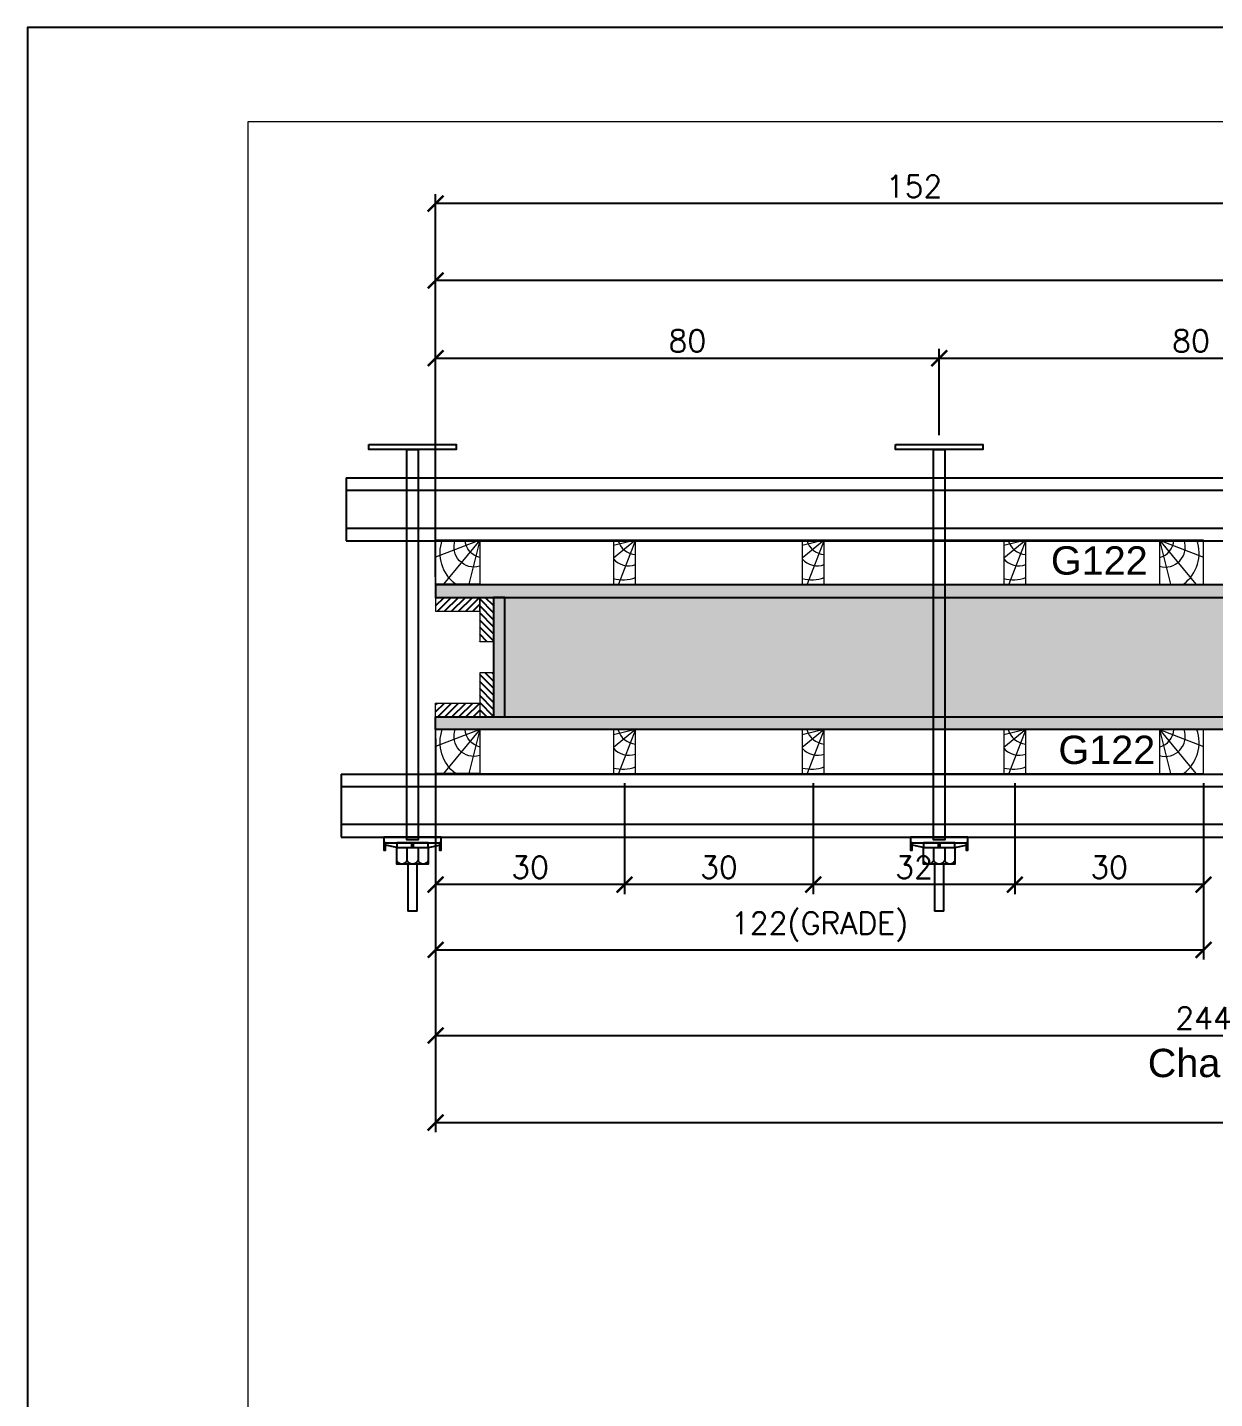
# Model space of a CAD drawing. Extents: x -23436 to 4767, y -3862 to 10024.
# Drawn here: x -20676.4 to -20299.2, y 4696.5 to 5132.3 of the extents above; entities that cross this region are included whole.
import ezdxf
from ezdxf.enums import TextEntityAlignment as Align

# ---------------------------------------------------------------- set-up
doc = ezdxf.new("R2010")
doc.units = 0
doc.header["$PDMODE"] = 2
doc.header["$PDSIZE"] = 10
doc.linetypes.add('CABLIN', pattern=[0.35, 0.25, -0.1])
doc.linetypes.add('HIDDEN', pattern=[9.525, 6.35, -3.175])
doc.layers.get('0').update_dxf_attribs({"lineweight": 13})
doc.layers.get('Defpoints').update_dxf_attribs({"lineweight": 13})
for name, color, linetype in [('Barra de Ancoragem', 20, 'Continuous'), ('CHAPA', 1, 'Continuous'), ('Concreto', 250, 'HIDDEN'), ('Cota', 4, 'Continuous'), ('Cota Seção (2x)', 4, 'Continuous'), ('Hachura', 252, 'CABLIN'), ('MB Logo', 254, 'Continuous'), ('Perfil Metálico', 224, 'Continuous'), ('TEXTO_GERAL', 7, 'Continuous')]:
    doc.layers.add(name, color=color, linetype=linetype)
for name, color, linetype, lineweight in [('cotas', 4, 'Continuous', 13), ('FOLHA MB', 7, 'Continuous', 13), ('Madeira', 100, 'Continuous', 13), ('sarrafo', 93, 'Continuous', 13)]:
    doc.layers.add(name, color=color, linetype=linetype, lineweight=lineweight)
doc.layers.add('Laje_Perimetro', color=7, linetype='Continuous', plot=False)
doc.styles.add('ROMANS', font='romans.shx')
doc.styles.add('SANSSERIF', font='sas_____.pfb')
doc.dimstyles.new('COTA SECAO', dxfattribs={"dimtxt": 7, "dimasz": 5, "dimexe": 3, "dimexo": 3, "dimgap": 2, "dimtad": 3, "dimdec": 1, "dimlfac": 0.5, "dimzin": 12, "dimdsep": 46, "dimtxsty": 'ROMANS', "dimblk": 'ARCHTICK', "dimcen": 0, "dimclrd": 4, "dimclre": 4, "dimclrt": 1, "dimadec": 1, "dimazin": 3, "dimtfac": 1, "dimtdec": 1, "dimtmove": 0, "dimatfit": 3, "dimldrblk": 'OBLIQUE', "dimfxl": 0, "dimtolj": 1, "dimtzin": 12, "dimarcsym": 0})
doc.dimstyles.new('SECÇÃO 2', dxfattribs={"dimtxt": 7, "dimasz": 6, "dimexe": 0.18, "dimexo": 2, "dimgap": -4, "dimtad": 3, "dimdec": 1, "dimlfac": 0.5, "dimzin": 12, "dimdsep": 46, "dimtxsty": 'ROMANS', "dimblk": 'ARCHTICK', "dimcen": 0.09, "dimse1": 1, "dimse2": 1, "dimsd1": 1, "dimsd2": 1, "dimclrd": 180, "dimclre": 5, "dimclrt": 1, "dimadec": 0, "dimazin": 3, "dimtfac": 1, "dimtdec": 1, "dimtofl": 0, "dimtmove": 0, "dimatfit": 3, "dimldrblk": 'ARCHTICK', "dimfxl": 0, "dimtolj": 1, "dimtzin": 0, "dimarcsym": 0})

# ---------------------------------------------------------------- blocks, each defined once
blk = doc.blocks.new('A$C169d8357')
at = {"layer": 'FOLHA MB', "color": 1}
for points in [[(0, 1199.94), (0, 149.94), (1485.02, 149.94), (1485.02, 1199.94)], [(70, 1169.94), (70, 179.94), (1455.02, 179.94), (1455.02, 1169.94)]]:
    blk.add_lwpolyline(points, close=True, dxfattribs=at)
blk = doc.blocks.new('ERTYERTYUYTURTYUTRYU')
at = {"layer": 'Barra de Ancoragem'}
for p, q in [((8963.33, 10873.8), (8963.33, 10855.54)), ((8964.88, 10869.68), (8964.1, 10873.21)), ((8985.14, 10863.2), (8985.14, 10866.14)), ((8964.88, 10859.66), (8964.1, 10856.13))]:
    blk.add_line(p, q, dxfattribs=at)
at = {"layer": 'Barra de Ancoragem', "flags": 128}
for points in [[(8961.54, 10855.54), (8961.54, 10873.8), (8963.33, 10873.8), (8963.33, 10855.54)], [(8963.33, 10873.8), (8965.7, 10873.8), (8965.7, 10873.21), (8963.33, 10873.21)], [(8963.33, 10869.68), (8964.88, 10869.68), (8964.88, 10859.66), (8963.33, 10859.66)], [(8963.33, 10856.13), (8965.7, 10856.13), (8965.7, 10855.54), (8963.33, 10855.54)]]:
    blk.add_lwpolyline(points, close=True, dxfattribs=at)
for points in [[(8964.88, 10859.66), (8970.14, 10859.66), (8970.14, 10869.68), (8964.88, 10869.68)], [(8964.88, 10864.37), (8963.33, 10864.37), (8963.33, 10864.96), (8964.88, 10864.96), (8964.88, 10864.37), (8964.88, 10864.96)], [(8985.14, 10863.2), (8970.14, 10863.2), (8970.14, 10866.14), (8985.14, 10866.14)]]:
    blk.add_lwpolyline(points, dxfattribs=at)
for points in [[(8964.88, 10866.44), (8968.96, 10866.44, 0.729796), (8968.96, 10869.68, 0.729796)], [(8964.88, 10862.9), (8968.96, 10862.9, 0.666667), (8968.96, 10866.44, 0.666667)]]:
    blk.add_lwpolyline(points, format="xyb", dxfattribs=at)
at = {"layer": 'Barra de Ancoragem'}
blk.add_arc((8968.44, 10861.28), 1.7, 287.7564, 72.2436, dxfattribs=at)
blk = doc.blocks.new('*D5281')
at = {"layer": 'Cota Seção (2x)', "color": 180, "lineweight": -2, "transparency": 16777216}
for p, q in [((-19930.59, 4949.73), (-19956.92, 4949.27)), ((-19956.92, 4949.27), (-19956.66, 4934.27)), ((-19930.33, 4934.73), (-19930.59, 4949.73)), ((-19956.66, 4934.27), (-19930.33, 4934.73))]:
    blk.add_line(p, q, dxfattribs=at)
at = {"layer": 'Defpoints', "color": 0, "transparency": 16777216}
for p in [(-20524.69, 4951.13), (-19776.67, 4951.13), (-20524.15, 4920.35)]:
    blk.add_point(p, dxfattribs=at)
at = {"layer": 'Cota Seção (2x)', "color": 1, "transparency": 16777216, "insert": (-19943.63, 4942), "char_height": 7, "attachment_point": 5, "rotation": 1.0015, "style": 'ROMANS'}
blk.add_mtext('\\A1;374', dxfattribs=at)
blk = doc.blocks.new('_ArchTick')
at = {"color": 0, "linetype": 'ByBlock', "const_width": 0.15}
blk.add_lwpolyline([(-0.5, -0.5), (0.5, 0.5)], dxfattribs=at)
blk = doc.blocks.new('*D5282')
at = {"layer": 'Cota', "color": 4, "lineweight": -2, "transparency": 16777216}
for p, q in [((-20546.69, 4958.13), (-20546.69, 5054.86)), ((-19754.67, 4958.13), (-19754.67, 5054.86)), ((-19754.67, 5051.86), (-20546.69, 5051.86))]:
    blk.add_line(p, q, dxfattribs=at)
at = {"layer": 'Defpoints', "color": 0, "transparency": 16777216}
for p in [(-20546.69, 5051.86), (-20546.69, 4955.13), (-19754.67, 4955.13)]:
    blk.add_point(p, dxfattribs=at)
at = {"layer": 'Cota', "color": 4, "lineweight": -2, "transparency": 16777216, "xscale": 5, "yscale": 5, "zscale": 5, "rotation": 180}
blk.add_blockref('_ArchTick', (-20546.69, 5051.86), dxfattribs=at)
at = {"layer": 'Cota', "color": 4, "lineweight": -2, "transparency": 16777216, "xscale": 5, "yscale": 5, "zscale": 5}
blk.add_blockref('_ArchTick', (-19754.67, 5051.86), dxfattribs=at)
at = {"layer": 'Cota', "color": 1, "transparency": 16777216, "insert": (-20150.68, 5057.36), "char_height": 7, "attachment_point": 5, "style": 'ROMANS'}
blk.add_mtext('\\A1;396', dxfattribs=at)
blk = doc.blocks.new('_OBLIQUE')
at = {"color": 0, "linetype": 'ByBlock', "lineweight": -2}
for p, q in [((0, 0), (-1, 0)), ((-0.5, -0.5), (0.5, 0.5))]:
    blk.add_line(p, q, dxfattribs=at)
blk = doc.blocks.new('PONTALETE')
at = {"layer": 'Madeira'}
for q in [(2.71, 7), (7, 5.76), (7, 1.74)]:
    blk.add_line((0, 0), q, dxfattribs=at)
blk.add_lwpolyline([(0, 0), (7, 0), (7, 7), (0, 7)], close=True, dxfattribs=at)
for centre, radius, start, end in [((2.04, 0.06), 6.23, 37.2818, 109.0913), ((1.09, 0.9), 3.19, 343.603, 109.9847), ((-0.21, -0.78), 3.09, 14.6322, 86.0383)]:
    blk.add_arc(centre, radius, start, end, dxfattribs=at)
blk = doc.blocks.new('MEIO PONTALETE')
at = {"layer": 'Madeira'}
for q in [(2.71, 7), (3.5, 2.88), (3.5, 0.87)]:
    blk.add_line((0, 0), q, dxfattribs=at)
blk.add_lwpolyline([(0, 0), (3.5, 0), (3.5, 7), (0, 7)], close=True, dxfattribs=at)
for centre, radius, start, end in [((2.04, 0.06), 6.23, 76.4499, 109.0913), ((1.09, 0.9), 3.19, 40.9063, 109.9847), ((-0.21, -0.78), 3.09, 14.6322, 86.0383)]:
    blk.add_arc(centre, radius, start, end, dxfattribs=at)
blk = doc.blocks.new('*D5283')
at = {"layer": 'cotas', "color": 4, "lineweight": -2, "transparency": 16777216}
for p, q in [((-20486.69, 4892.13), (-20486.69, 4856.83)), ((-20426.69, 4892.13), (-20426.69, 4856.83)), ((-20426.69, 4859.83), (-20486.69, 4859.83))]:
    blk.add_line(p, q, dxfattribs=at)
at = {"layer": 'Defpoints', "color": 0, "transparency": 16777216}
for p in [(-20486.69, 4895.13), (-20426.69, 4895.13), (-20486.69, 4859.83)]:
    blk.add_point(p, dxfattribs=at)
at = {"layer": 'cotas', "color": 4, "lineweight": -2, "transparency": 16777216, "xscale": 5, "yscale": 5, "zscale": 5, "rotation": 180}
blk.add_blockref('_ArchTick', (-20486.69, 4859.83), dxfattribs=at)
at = {"layer": 'cotas', "color": 4, "lineweight": -2, "transparency": 16777216, "xscale": 5, "yscale": 5, "zscale": 5}
blk.add_blockref('_ArchTick', (-20426.69, 4859.83), dxfattribs=at)
at = {"layer": 'cotas', "color": 1, "transparency": 16777216, "insert": (-20456.69, 4865.33), "char_height": 7, "attachment_point": 5, "style": 'ROMANS'}
blk.add_mtext('\\A1;30', dxfattribs=at)
blk = doc.blocks.new('*D5284')
at = {"layer": 'cotas', "color": 4, "lineweight": -2, "transparency": 16777216}
for p, q in [((-20546.69, 4892.13), (-20546.69, 4856.83)), ((-20486.69, 4892.13), (-20486.69, 4856.83)), ((-20486.69, 4859.83), (-20546.69, 4859.83))]:
    blk.add_line(p, q, dxfattribs=at)
at = {"layer": 'Defpoints', "color": 0, "transparency": 16777216}
for p in [(-20546.69, 4895.13), (-20486.69, 4895.13), (-20546.69, 4859.83)]:
    blk.add_point(p, dxfattribs=at)
at = {"layer": 'cotas', "color": 4, "lineweight": -2, "transparency": 16777216, "xscale": 5, "yscale": 5, "zscale": 5, "rotation": 180}
blk.add_blockref('_ArchTick', (-20546.69, 4859.83), dxfattribs=at)
at = {"layer": 'cotas', "color": 4, "lineweight": -2, "transparency": 16777216, "xscale": 5, "yscale": 5, "zscale": 5}
blk.add_blockref('_ArchTick', (-20486.69, 4859.83), dxfattribs=at)
at = {"layer": 'cotas', "color": 1, "transparency": 16777216, "insert": (-20516.69, 4865.33), "char_height": 7, "attachment_point": 5, "style": 'ROMANS'}
blk.add_mtext('\\A1;30', dxfattribs=at)
blk = doc.blocks.new('*D5285')
at = {"layer": 'cotas', "color": 4, "lineweight": -2, "transparency": 16777216}
for p, q in [((-20362.69, 4892.13), (-20362.69, 4856.83)), ((-20302.69, 4892.13), (-20302.69, 4856.83)), ((-20302.69, 4859.83), (-20362.69, 4859.83))]:
    blk.add_line(p, q, dxfattribs=at)
at = {"layer": 'Defpoints', "color": 0, "transparency": 16777216}
for p in [(-20362.69, 4895.13), (-20302.69, 4895.13), (-20362.69, 4859.83)]:
    blk.add_point(p, dxfattribs=at)
at = {"layer": 'cotas', "color": 4, "lineweight": -2, "transparency": 16777216, "xscale": 5, "yscale": 5, "zscale": 5, "rotation": 180}
blk.add_blockref('_ArchTick', (-20362.69, 4859.83), dxfattribs=at)
at = {"layer": 'cotas', "color": 4, "lineweight": -2, "transparency": 16777216, "xscale": 5, "yscale": 5, "zscale": 5}
blk.add_blockref('_ArchTick', (-20302.69, 4859.83), dxfattribs=at)
at = {"layer": 'cotas', "color": 1, "transparency": 16777216, "insert": (-20332.69, 4865.33), "char_height": 7, "attachment_point": 5, "style": 'ROMANS'}
blk.add_mtext('\\A1;30', dxfattribs=at)
blk = doc.blocks.new('*D5286')
at = {"layer": 'cotas', "color": 4, "lineweight": -2, "transparency": 16777216}
for p, q in [((-20426.69, 4892.13), (-20426.69, 4856.83)), ((-20362.69, 4892.13), (-20362.69, 4856.83)), ((-20362.69, 4859.83), (-20426.69, 4859.83))]:
    blk.add_line(p, q, dxfattribs=at)
at = {"layer": 'Defpoints', "color": 0, "transparency": 16777216}
for p in [(-20426.69, 4895.13), (-20362.69, 4895.13), (-20426.69, 4859.83)]:
    blk.add_point(p, dxfattribs=at)
at = {"layer": 'cotas', "color": 4, "lineweight": -2, "transparency": 16777216, "xscale": 5, "yscale": 5, "zscale": 5, "rotation": 180}
blk.add_blockref('_ArchTick', (-20426.69, 4859.83), dxfattribs=at)
at = {"layer": 'cotas', "color": 4, "lineweight": -2, "transparency": 16777216, "xscale": 5, "yscale": 5, "zscale": 5}
blk.add_blockref('_ArchTick', (-20362.69, 4859.83), dxfattribs=at)
at = {"layer": 'cotas', "color": 1, "transparency": 16777216, "insert": (-20394.69, 4865.33), "char_height": 7, "attachment_point": 5, "style": 'ROMANS'}
blk.add_mtext('\\A1;32', dxfattribs=at)
blk = doc.blocks.new('*D5287')
at = {"layer": 'cotas', "color": 4, "lineweight": -2, "transparency": 16777216}
for p, q in [((-20546.69, 4892.13), (-20546.69, 4836.09)), ((-20302.69, 4892.13), (-20302.69, 4836.09)), ((-20546.69, 4839.09), (-20302.69, 4839.09))]:
    blk.add_line(p, q, dxfattribs=at)
at = {"layer": 'Defpoints', "color": 0, "transparency": 16777216}
for p in [(-20546.69, 4895.13), (-20302.69, 4895.13), (-20302.69, 4839.09)]:
    blk.add_point(p, dxfattribs=at)
at = {"layer": 'cotas', "color": 4, "lineweight": -2, "transparency": 16777216, "xscale": 5, "yscale": 5, "zscale": 5, "rotation": 180}
blk.add_blockref('_ArchTick', (-20546.69, 4839.09), dxfattribs=at)
at = {"layer": 'cotas', "color": 4, "lineweight": -2, "transparency": 16777216, "xscale": 5, "yscale": 5, "zscale": 5}
blk.add_blockref('_ArchTick', (-20302.69, 4839.09), dxfattribs=at)
at = {"layer": 'cotas', "color": 1, "transparency": 16777216, "insert": (-20424.69, 4846.42), "char_height": 7, "attachment_point": 5, "style": 'ROMANS'}
blk.add_mtext('\\A1;122(GRADE)', dxfattribs=at)
blk = doc.blocks.new('*D5298')
at = {"layer": 'cotas', "color": 4, "lineweight": -2, "transparency": 16777216}
for p, q in [((-20546.69, 4906.13), (-20546.69, 4808.88)), ((-20058.69, 4906.13), (-20058.69, 4808.88)), ((-20546.69, 4811.88), (-20058.69, 4811.88))]:
    blk.add_line(p, q, dxfattribs=at)
at = {"layer": 'Defpoints', "color": 0, "transparency": 16777216}
for p in [(-20546.69, 4909.13), (-20058.69, 4909.13), (-20058.69, 4811.88)]:
    blk.add_point(p, dxfattribs=at)
at = {"layer": 'cotas', "color": 4, "lineweight": -2, "transparency": 16777216, "xscale": 5, "yscale": 5, "zscale": 5, "rotation": 180}
blk.add_blockref('_ArchTick', (-20546.69, 4811.88), dxfattribs=at)
at = {"layer": 'cotas', "color": 4, "lineweight": -2, "transparency": 16777216, "xscale": 5, "yscale": 5, "zscale": 5}
blk.add_blockref('_ArchTick', (-20058.69, 4811.88), dxfattribs=at)
at = {"layer": 'cotas', "color": 1, "transparency": 16777216, "insert": (-20302.69, 4817.38), "char_height": 7, "attachment_point": 5, "style": 'ROMANS'}
blk.add_mtext('\\A1;244', dxfattribs=at)
blk = doc.blocks.new('*D5308')
at = {"layer": 'Cota', "color": 4, "lineweight": -2, "transparency": 16777216}
for p, q in [((-20546.69, 4972.06), (-20546.69, 5030.13)), ((-20386.69, 5002.71), (-20386.69, 5030.13)), ((-20546.69, 5027.13), (-20386.69, 5027.13))]:
    blk.add_line(p, q, dxfattribs=at)
at = {"layer": 'Defpoints', "color": 0, "transparency": 16777216}
for p in [(-20386.69, 5027.13), (-20386.69, 4999.71), (-20546.69, 4969.06)]:
    blk.add_point(p, dxfattribs=at)
at = {"layer": 'Cota', "color": 4, "lineweight": -2, "transparency": 16777216, "xscale": 5, "yscale": 5, "zscale": 5, "rotation": 180}
blk.add_blockref('_ArchTick', (-20546.69, 5027.13), dxfattribs=at)
at = {"layer": 'Cota', "color": 4, "lineweight": -2, "transparency": 16777216, "xscale": 5, "yscale": 5, "zscale": 5}
blk.add_blockref('_ArchTick', (-20386.69, 5027.13), dxfattribs=at)
at = {"layer": 'Cota', "color": 1, "transparency": 16777216, "insert": (-20466.69, 5032.63), "char_height": 7, "attachment_point": 5, "style": 'ROMANS'}
blk.add_mtext('\\A1;80', dxfattribs=at)
blk = doc.blocks.new('*D5309')
at = {"layer": 'Cota', "color": 4, "lineweight": -2, "transparency": 16777216}
for p, q in [((-20386.69, 5002.71), (-20386.69, 5030.13)), ((-20226.69, 5002.71), (-20226.69, 5030.13)), ((-20386.69, 5027.13), (-20226.69, 5027.13))]:
    blk.add_line(p, q, dxfattribs=at)
at = {"layer": 'Defpoints', "color": 0, "transparency": 16777216}
for p in [(-20226.69, 5027.13), (-20386.69, 4999.71), (-20226.69, 4999.71)]:
    blk.add_point(p, dxfattribs=at)
at = {"layer": 'Cota', "color": 4, "lineweight": -2, "transparency": 16777216, "xscale": 5, "yscale": 5, "zscale": 5, "rotation": 180}
blk.add_blockref('_ArchTick', (-20386.69, 5027.13), dxfattribs=at)
at = {"layer": 'Cota', "color": 4, "lineweight": -2, "transparency": 16777216, "xscale": 5, "yscale": 5, "zscale": 5}
blk.add_blockref('_ArchTick', (-20226.69, 5027.13), dxfattribs=at)
at = {"layer": 'Cota', "color": 1, "transparency": 16777216, "insert": (-20306.69, 5032.63), "char_height": 7, "attachment_point": 5, "style": 'ROMANS'}
blk.add_mtext('\\A1;80', dxfattribs=at)
blk = doc.blocks.new('*D5312')
at = {"layer": 'Cota', "color": 4, "lineweight": -2, "transparency": 16777216}
for p, q in [((-20546.69, 4957.65), (-20546.69, 5079.26)), ((-20242.67, 4957.65), (-20242.67, 5079.26)), ((-20242.67, 5076.26), (-20546.69, 5076.26))]:
    blk.add_line(p, q, dxfattribs=at)
at = {"layer": 'Defpoints', "color": 0, "transparency": 16777216}
for p in [(-20546.69, 5076.26), (-20546.69, 4954.65), (-20242.67, 4954.65)]:
    blk.add_point(p, dxfattribs=at)
at = {"layer": 'Cota', "color": 4, "lineweight": -2, "transparency": 16777216, "xscale": 5, "yscale": 5, "zscale": 5, "rotation": 180}
blk.add_blockref('_ArchTick', (-20546.69, 5076.26), dxfattribs=at)
at = {"layer": 'Cota', "color": 4, "lineweight": -2, "transparency": 16777216, "xscale": 5, "yscale": 5, "zscale": 5}
blk.add_blockref('_ArchTick', (-20242.67, 5076.26), dxfattribs=at)
at = {"layer": 'Cota', "color": 1, "transparency": 16777216, "insert": (-20394.68, 5081.76), "char_height": 7, "attachment_point": 5, "style": 'ROMANS'}
blk.add_mtext('\\A1;152', dxfattribs=at)
blk = doc.blocks.new('*D5314')
at = {"layer": 'cotas', "color": 4, "lineweight": -2, "transparency": 16777216}
for p, q in [((-20546.69, 4906.13), (-20546.69, 4781.21)), ((-19754.67, 4906.13), (-19754.67, 4781.21)), ((-20546.69, 4784.21), (-19754.67, 4784.21))]:
    blk.add_line(p, q, dxfattribs=at)
at = {"layer": 'Defpoints', "color": 0, "transparency": 16777216}
for p in [(-20546.69, 4909.13), (-19754.67, 4909.13), (-19754.67, 4784.21)]:
    blk.add_point(p, dxfattribs=at)
at = {"layer": 'cotas', "color": 4, "lineweight": -2, "transparency": 16777216, "xscale": 5, "yscale": 5, "zscale": 5, "rotation": 180}
blk.add_blockref('_ArchTick', (-20546.69, 4784.21), dxfattribs=at)
at = {"layer": 'cotas', "color": 4, "lineweight": -2, "transparency": 16777216, "xscale": 5, "yscale": 5, "zscale": 5}
blk.add_blockref('_ArchTick', (-19754.67, 4784.21), dxfattribs=at)
at = {"layer": 'cotas', "color": 1, "transparency": 16777216, "insert": (-20150.68, 4789.71), "char_height": 7, "attachment_point": 5, "style": 'ROMANS'}
blk.add_mtext('\\A1;396', dxfattribs=at)

msp = doc.modelspace()

# ---------------------------------------------------------------- hatches: boundary and pattern name
at = {"layer": 'Concreto'}
h = msp.add_hatch(dxfattribs=at)
h.set_pattern_fill('AR-CONC', color=256, scale=0.1, angle=180)
h.set_pattern_definition([(230, (-12052.334, 15437.145), (-18.218467, 1.593909), [1.905, -20.955]), (175, (-12052.334, 15437.145), (3.524342, -19.105685), [1.524, -16.764058]), (280.45144, (-12053.852, 15437.278), (-14.694125, -17.511775), [1.619, -17.809024]), (226.1842, (-12052.334, 15432.065), (-27.107904, 4.204233), [2.8575, -31.4325]), (276.63556, (-12054.593, 15432.415), (-23.740413, -24.74261), [2.4285, -26.71356]), (171.18415, (-12052.334, 15432.065), (-23.740413, -24.74261), [2.285997, -25.145973]), (201, (-12054.874, 15433.335), (-15.161439, 10.22652), [1.905, -20.955]), (146, (-12054.874, 15433.335), (-6.180203, -18.418797), [1.524, -16.764]), (251.45145, (-12056.137, 15434.187), (-21.341642, -8.192277), [1.619, -17.808994]), (217.5, (-12052.334, 15437.145), (-0.3088603, -8.455504), [0, -16.5608, 0, -17.018, 0, -16.8275]), (187.5, (-12052.334, 15437.145), (-6.681966, -10.0180575), [0, -9.7028, 0, -16.1798, 0, -6.4135]), (147.5, (-12046.6695, 15437.145), (-13.5590595, 0.5728744), [0, -6.35, 0, -19.812, 0, -26.289]), (137.5, (-12044.13, 15437.145), (-14.812918, -2.542649), [0, -8.255, 0, -13.1572, 0, -18.669])])
h.paths.add_polyline_path([(-19776.921, 4913.132), (-20527.691, 4913.132), (-20527.191, 4951.132), (-19776.421, 4951.132)])
at = {"layer": 'Hachura'}
h = msp.add_hatch(color=256, dxfattribs=at)
h.dxf.hatch_style = 1
h.paths.add_polyline_path([(-19754.671, 4951.132), (-19754.671, 4955.132), (-20546.691, 4955.132), (-20546.691, 4951.132)])
h = msp.add_hatch(dxfattribs=at)
h.set_pattern_fill('ANSI31', color=256, scale=0.5, angle=540, style=0)
h.set_pattern_definition([(225, (-29257.6233, -17978.2764), (1.12253202, -1.12253202), [])])
h.paths.add_polyline_path([(-20532.691, 4951.132), (-20532.691, 4946.732), (-20546.691, 4946.732), (-20546.691, 4951.132)])
h = msp.add_hatch(dxfattribs=at)
h.set_pattern_fill('ANSI31', color=256, scale=0.5, angle=630, style=0)
h.set_pattern_definition([(315, (3156.3367, -4551.82), (1.12253202, 1.12253202), [])])
h.paths.add_polyline_path([(-20528.291, 4937.132), (-20532.691, 4937.132), (-20532.691, 4951.132), (-20528.291, 4951.132)])
h = msp.add_hatch(color=256, dxfattribs=at)
h.dxf.hatch_style = 1
h.paths.add_polyline_path([(-20528.291, 4913.132), (-20524.691, 4913.132), (-20524.691, 4951.132), (-20528.291, 4951.132)])
h = msp.add_hatch(dxfattribs=at)
h.set_pattern_fill('ANSI31', color=256, scale=0.5, angle=630, style=0)
h.set_pattern_definition([(315, (3156.3367, -4575.82), (1.12253202, 1.12253202), [])])
h.paths.add_polyline_path([(-20528.291, 4913.132), (-20532.691, 4913.132), (-20532.691, 4927.132), (-20528.291, 4927.132)])
h = msp.add_hatch(dxfattribs=at)
h.set_pattern_fill('ANSI31', color=256, scale=0.5, angle=540, style=0)
h.set_pattern_definition([(225, (-29257.6233, -17978.2764), (1.12253202, -1.12253202), [])])
h.paths.add_polyline_path([(-20532.691, 4913.132), (-20532.691, 4917.532), (-20546.691, 4917.532), (-20546.691, 4913.132)])
h = msp.add_hatch(color=256, dxfattribs=at)
h.dxf.hatch_style = 1
h.paths.add_polyline_path([(-19754.671, 4913.132), (-19754.671, 4909.132), (-20546.691, 4909.132), (-20546.691, 4913.132)])

# ---------------------------------------------------------------- linework, layer by layer
for points in [[(-20302.691, 4955.317), (-20302.691, 4969.317), (-20546.691, 4969.317), (-20546.691, 4955.317)], [(-20302.691, 4895.132), (-20302.691, 4909.132), (-20546.691, 4909.132), (-20546.691, 4895.132)]]:
    msp.add_lwpolyline(points, close=True)
at = {"layer": 'Barra de Ancoragem', "flags": 128}
for points in [[(-20567.909, 4999.705), (-20540.172, 4999.705), (-20540.172, 4998.105), (-20567.909, 4998.105)], [(-20400.56, 4999.705), (-20372.823, 4999.705), (-20372.823, 4998.105), (-20400.56, 4998.105)], [(-20552.265, 4998.105), (-20552.265, 4874.055), (-20555.816, 4874.055), (-20555.816, 4998.105)], [(-20384.916, 4998.105), (-20384.916, 4874.055), (-20388.467, 4874.055), (-20388.467, 4998.105)]]:
    msp.add_lwpolyline(points, close=True, dxfattribs=at)
at = {"layer": 'CHAPA'}
for points in [[(-19754.671, 4951.132), (-19754.671, 4955.132), (-20546.691, 4955.132), (-20546.691, 4951.132)], [(-20528.291, 4913.132), (-20524.691, 4913.132), (-20524.691, 4951.132), (-20528.291, 4951.132)], [(-19754.671, 4913.132), (-19754.671, 4909.132), (-20546.691, 4909.132), (-20546.691, 4913.132)]]:
    msp.add_lwpolyline(points, close=True, dxfattribs=at)
at = {"layer": 'Laje_Perimetro'}
msp.add_lwpolyline([(-19191.377, 5132.259), (-20676.397, 5132.259), (-20676.397, 4082.259), (-19191.377, 4082.259)], close=True, dxfattribs=at)
at = {"layer": 'Perfil Metálico'}
for p, q in [((-20575.149, 4989.064), (-19719.149, 4989.064)), ((-20575.149, 4989.064), (-20575.149, 4969.064)), ((-19719.149, 4985.064), (-20575.149, 4985.064)), ((-19719.149, 4973.064), (-20575.149, 4973.064)), ((-20575.149, 4969.064), (-19719.149, 4969.064)), ((-20576.749, 4894.947), (-19720.749, 4894.947)), ((-20576.749, 4894.947), (-20576.749, 4874.947)), ((-19720.749, 4890.947), (-20576.749, 4890.947)), ((-19720.749, 4878.947), (-20576.749, 4878.947)), ((-20576.749, 4874.947), (-19720.749, 4874.947))]:
    msp.add_line(p, q, dxfattribs=at)
at = {"layer": 'sarrafo'}
for points in [[(-20546.691, 4946.732), (-20532.691, 4946.732), (-20532.691, 4951.132), (-20546.691, 4951.132)], [(-20546.691, 4946.732), (-20532.691, 4946.732), (-20532.691, 4951.132), (-20546.691, 4951.132)], [(-20532.691, 4951.132), (-20532.691, 4937.132), (-20528.291, 4937.132), (-20528.291, 4951.132)], [(-20532.691, 4951.132), (-20532.691, 4937.132), (-20528.291, 4937.132), (-20528.291, 4951.132)], [(-20532.691, 4927.132), (-20532.691, 4913.132), (-20528.291, 4913.132), (-20528.291, 4927.132)], [(-20532.691, 4927.132), (-20532.691, 4913.132), (-20528.291, 4913.132), (-20528.291, 4927.132)], [(-20546.691, 4917.532), (-20532.691, 4917.532), (-20532.691, 4913.132), (-20546.691, 4913.132)], [(-20546.691, 4917.532), (-20532.691, 4917.532), (-20532.691, 4913.132), (-20546.691, 4913.132)]]:
    msp.add_lwpolyline(points, close=True, dxfattribs=at)

# ---------------------------------------------------------------- block references
at = {"xscale": -1, "rotation": 90}
for p in [(-9689.372, 13836.491), (-9522.023, 13836.491)]:
    msp.add_blockref('ERTYERTYUYTURTYUTRYU', p, dxfattribs=at)
at = {"layer": 'Madeira'}
for name, p, xscale, yscale, zscale, rotation in [('PONTALETE', (-20532.691, 4969.317), -2, 2, 2, 90), ('MEIO PONTALETE', (-20483.191, 4969.317), 1.999999997962732, 1.999999997962732, 1.999999997962732, 180), ('MEIO PONTALETE', (-20423.191, 4969.317), 1.999999997962732, 1.999999997962732, 1.999999997962732, 180), ('MEIO PONTALETE', (-20359.191, 4969.317), 1.999999997962732, 1.999999997962732, 1.999999997962732, 180), ('PONTALETE', (-20316.691, 4969.317), 2, 2, 2, 269.9999999999999), ('PONTALETE', (-20532.691, 4909.132), -2, 2, 2, 90), ('MEIO PONTALETE', (-20483.191, 4909.132), 1.999999997962732, 1.999999997962732, 1.999999997962732, 180), ('MEIO PONTALETE', (-20423.191, 4909.132), 1.999999997962732, 1.999999997962732, 1.999999997962732, 180), ('MEIO PONTALETE', (-20359.191, 4909.132), 1.999999997962732, 1.999999997962732, 1.999999997962732, 180), ('PONTALETE', (-20316.691, 4909.132), 2, 2, 2, 269.9999999999999)]:
    msp.add_blockref(name, p, dxfattribs=dict(at, xscale=xscale, yscale=yscale, zscale=zscale, rotation=rotation))
at = {"layer": 'MB Logo'}
msp.add_blockref('A$C169d8357', (-20676.397, 3932.321), dxfattribs=at)

# ---------------------------------------------------------------- texts
at = {"layer": 'TEXTO_GERAL', "color": 0, "linetype": 'Continuous', "style": 'SANSSERIF'}
for s, p in [('G122', (-20351.192, 4962.858)), ('G122', (-20348.812, 4902.673)), ('Chapa', (-20320.409, 4803.156))]:
    msp.add_text(s, height=9, dxfattribs=at).set_placement(p, align=Align.MIDDLE_LEFT)

# ---------------------------------------------------------------- dimensions: what is measured, and where the dimension line sits
at = {"layer": 'Cota'}
for base, p1, p2, picture, middle in [((-20546.691, 5076.258), (-20242.671, 4954.649), (-20546.691, 4954.649), '*D5312', (-20394.681, 5081.758)), ((-20386.691, 5027.128), (-20546.691, 4969.064), (-20386.691, 4999.705), '*D5308', (-20466.691, 5032.628)), ((-20226.691, 5027.128), (-20386.691, 4999.705), (-20226.691, 4999.705), '*D5309', (-20306.691, 5032.628))]:
    dim = msp.add_linear_dim(base=base, p1=p1, p2=p2, dimstyle='COTA SECAO', dxfattribs=at)
    dim.commit()
    dim.dimension.update_dxf_attribs({"geometry": picture, "text_midpoint": middle})
dim = msp.add_linear_dim(base=(-20546.691, 5051.862), p1=(-19754.671, 4955.132), p2=(-20546.691, 4955.132), angle=180, dimstyle='COTA SECAO', dxfattribs=at)
dim.commit()
dim.dimension.update_dxf_attribs({"geometry": '*D5282', "text_midpoint": (-20150.681, 5051.862), "dimtype": 160})
at = {"layer": 'Cota Seção (2x)'}
dim = msp.add_linear_dim(base=(-20524.153, 4920.349), p1=(-19776.671, 4951.132), p2=(-20524.691, 4951.132), angle=181.00154, dimstyle='SECÇÃO 2', dxfattribs=at)
dim.commit()
dim.dimension.update_dxf_attribs({"geometry": '*D5281', "text_midpoint": (-19943.426, 4930.501), "dimtype": 160})
at = {"layer": 'cotas'}
for base, p2, picture, middle in [((-20058.691, 4811.883), (-20058.691, 4909.132), '*D5298', (-20302.691, 4817.383)), ((-19754.671, 4784.205), (-19754.671, 4909.132), '*D5314', (-20150.681, 4789.705))]:
    dim = msp.add_linear_dim(base=base, p1=(-20546.691, 4909.132), p2=p2, dimstyle='COTA SECAO', dxfattribs=at)
    dim.commit()
    dim.dimension.update_dxf_attribs({"geometry": picture, "text_midpoint": middle})
for base, p1, p2, picture, middle in [((-20546.691, 4859.827), (-20486.691, 4895.132), (-20546.691, 4895.132), '*D5284', (-20516.691, 4865.327)), ((-20486.691, 4859.827), (-20426.691, 4895.132), (-20486.691, 4895.132), '*D5283', (-20456.691, 4865.327)), ((-20426.691, 4859.827), (-20362.691, 4895.132), (-20426.691, 4895.132), '*D5286', (-20394.691, 4865.327)), ((-20362.691, 4859.827), (-20302.691, 4895.132), (-20362.691, 4895.132), '*D5285', (-20332.691, 4865.327))]:
    dim = msp.add_linear_dim(base=base, p1=p1, p2=p2, angle=180, dimstyle='COTA SECAO', dxfattribs=at)
    dim.commit()
    dim.dimension.update_dxf_attribs({"geometry": picture, "text_midpoint": middle})
dim = msp.add_linear_dim(base=(-20302.691, 4839.091), p1=(-20546.691, 4895.132), p2=(-20302.691, 4895.132), text='<>(GRADE)', dimstyle='COTA SECAO', dxfattribs=at)
dim.commit()
dim.dimension.update_dxf_attribs({"geometry": '*D5287', "text_midpoint": (-20424.691, 4846.424)})

doc.saveas('drawing.dxf')
